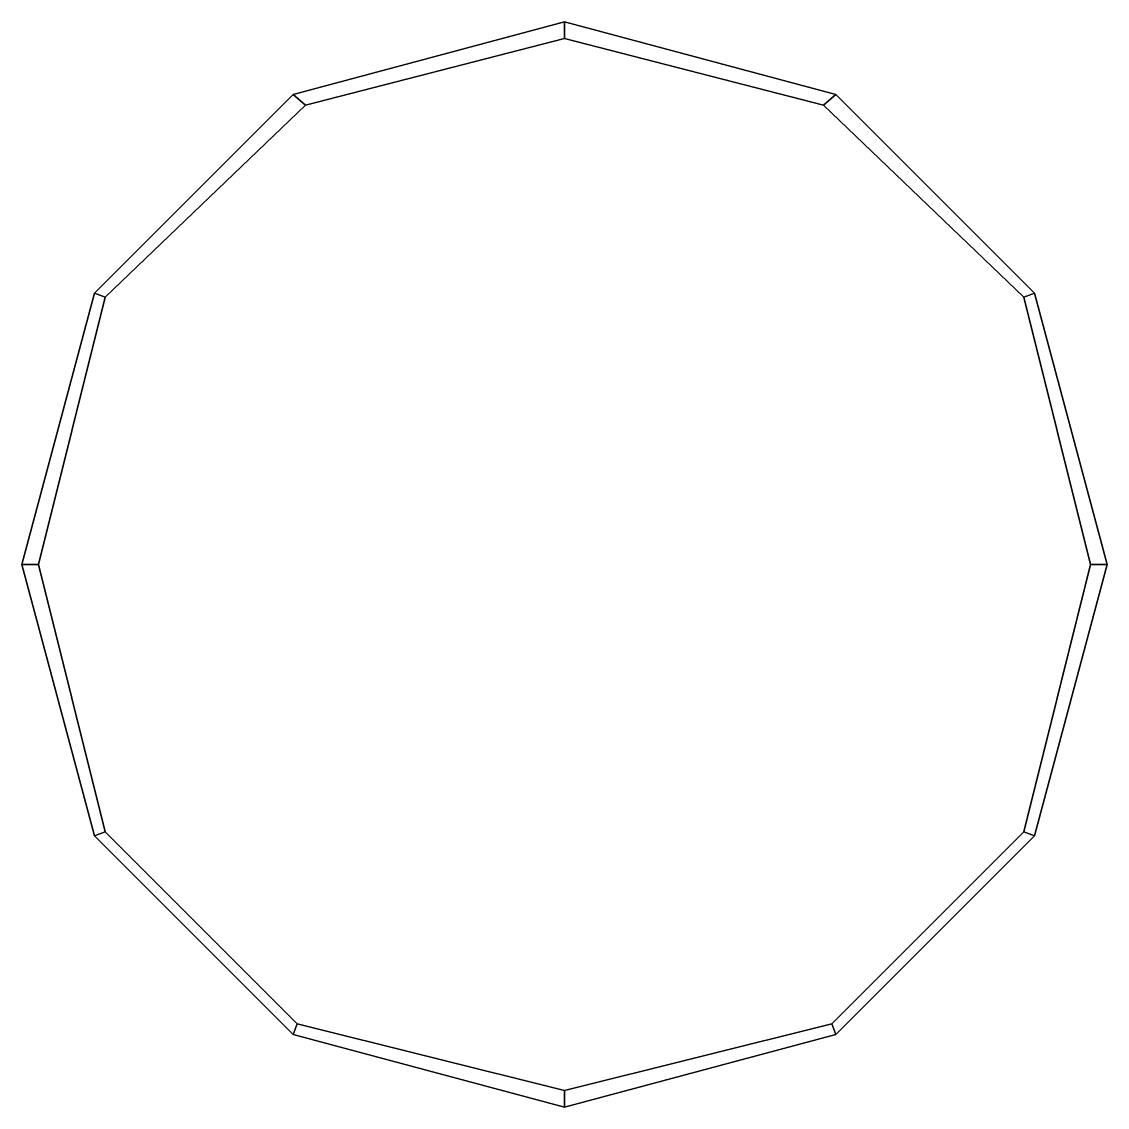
# Model space of a CAD drawing. Extents: x -0.65 to 0.65, y -0.65 to 0.65.
import ezdxf

# ---------------------------------------------------------------- set-up
doc = ezdxf.new("R2010")
doc.units = 0
doc.layers.add('TURRET', color=2, linetype='CONTINUOUS')

msp = doc.modelspace()

# ---------------------------------------------------------------- linework, layer by layer
at = {"layer": 'TURRET'}
for points in [[(-0.325, 0.5629, 0.59), (0, 0.65, 0.59), (0, 0.65), (-0.325, 0.5629)], [(-0.31, 0.55, 0.59), (0, 0.63, 0.59), (0, 0.65, 0.59), (-0.325, 0.5629, 0.59)], [(0.325, 0.5629), (0, 0.65), (0, 0.65, 0.59), (0.325, 0.5629, 0.59)], [(0.325, 0.5629, 0.59), (0, 0.65, 0.59), (0, 0.63, 0.59), (0.31, 0.55, 0.59)], [(-0.31, 0.55), (0, 0.63), (0, 0.63, 0.59), (-0.31, 0.55, 0.59)], [(0.31, 0.55, 0.59), (0, 0.63, 0.59), (0, 0.63), (0.31, 0.55)], [(-0.5629, 0.325, 0.59), (-0.325, 0.5629, 0.59), (-0.325, 0.5629), (-0.5629, 0.325)], [(-0.55, 0.32, 0.59), (-0.31, 0.55, 0.59), (-0.325, 0.5629, 0.59), (-0.5629, 0.325, 0.59)], [(0.5629, 0.325, 0.59), (0.325, 0.5629, 0.59), (0.31, 0.55, 0.59), (0.55, 0.32, 0.59)], [(0.5629, 0.325), (0.325, 0.5629), (0.325, 0.5629, 0.59), (0.5629, 0.325, 0.59)], [(-0.55, 0.32), (-0.31, 0.55), (-0.31, 0.55, 0.59), (-0.55, 0.32, 0.59)], [(0.55, 0.32, 0.59), (0.31, 0.55, 0.59), (0.31, 0.55), (0.55, 0.32)], [(-0.65, 0, 0.59), (-0.5629, 0.325, 0.59), (-0.5629, 0.325), (-0.65, 0)], [(-0.63, 0, 0.59), (-0.55, 0.32, 0.59), (-0.5629, 0.325, 0.59), (-0.65, 0, 0.59)], [(0.65, 0), (0.5629, 0.325), (0.5629, 0.325, 0.59), (0.65, 0, 0.59)], [(-0.63, 0), (-0.55, 0.32), (-0.55, 0.32, 0.59), (-0.63, 0, 0.59)], [(0.65, 0, 0.59), (0.5629, 0.325, 0.59), (0.55, 0.32, 0.59), (0.63, 0, 0.59)], [(0.63, 0, 0.59), (0.55, 0.32, 0.59), (0.55, 0.32), (0.63, 0)], [(-0.5629, -0.325, 0.59), (-0.65, 0, 0.59), (-0.65, 0), (-0.5629, -0.325)], [(-0.55, -0.32, 0.59), (-0.63, 0, 0.59), (-0.65, 0, 0.59), (-0.5629, -0.325, 0.59)], [(-0.55, -0.32), (-0.63, 0), (-0.63, 0, 0.59), (-0.55, -0.32, 0.59)], [(0.55, -0.32, 0.59), (0.63, 0, 0.59), (0.63, 0), (0.55, -0.32)], [(0.5629, -0.325, 0.59), (0.65, 0, 0.59), (0.63, 0, 0.59), (0.55, -0.32, 0.59)], [(0.5629, -0.325), (0.65, 0), (0.65, 0, 0.59), (0.5629, -0.325, 0.59)], [(-0.32, -0.55, 0.59), (-0.55, -0.32, 0.59), (-0.5629, -0.325, 0.59), (-0.325, -0.5629, 0.59)], [(-0.325, -0.5629, 0.37), (-0.5629, -0.325, 0.59), (-0.5629, -0.325), (-0.325, -0.5629)], [(-0.325, -0.5629, 0.59), (-0.5629, -0.325, 0.59), (-0.5629, -0.325, 0.59), (-0.325, -0.5629, 0.37)], [(-0.32, -0.55), (-0.55, -0.32), (-0.55, -0.32, 0.59), (-0.32, -0.55, 0.37)], [(-0.32, -0.55, 0.37), (-0.55, -0.32, 0.59), (-0.55, -0.32, 0.59), (-0.32, -0.55, 0.59)], [(0.32, -0.55, 0.37), (0.55, -0.32, 0.59), (0.55, -0.32), (0.32, -0.55)], [(0.325, -0.5629, 0.59), (0.5629, -0.325, 0.59), (0.55, -0.32, 0.59), (0.32, -0.55, 0.59)], [(0.32, -0.55, 0.59), (0.55, -0.32, 0.59), (0.55, -0.32, 0.59), (0.32, -0.55, 0.37)], [(0.325, -0.5629), (0.5629, -0.325), (0.5629, -0.325, 0.59), (0.325, -0.5629, 0.37)], [(0.325, -0.5629, 0.37), (0.5629, -0.325, 0.59), (0.5629, -0.325, 0.59), (0.325, -0.5629, 0.59)], [(0, -0.63, 0.37), (-0.32, -0.55, 0.37), (-0.325, -0.5629, 0.37), (0, -0.65, 0.37)], [(-0.32, -0.55, 0.37), (-0.32, -0.55, 0.59), (-0.325, -0.5629, 0.59), (-0.325, -0.5629, 0.37)], [(0, -0.63), (-0.32, -0.55), (-0.32, -0.55, 0.37), (0, -0.63, 0.37)], [(0, -0.63, 0.37), (0.32, -0.55, 0.37), (0.32, -0.55), (0, -0.63)], [(0, -0.65, 0.37), (0.325, -0.5629, 0.37), (0.32, -0.55, 0.37), (0, -0.63, 0.37)], [(0.325, -0.5629, 0.37), (0.325, -0.5629, 0.59), (0.32, -0.55, 0.59), (0.32, -0.55, 0.37)], [(0, -0.65, 0.37), (-0.325, -0.5629, 0.37), (-0.325, -0.5629), (0, -0.65)], [(0, -0.65), (0.325, -0.5629), (0.325, -0.5629, 0.37), (0, -0.65, 0.37)]]:
    msp.add_3dface(points, dxfattribs=at)

doc.saveas('drawing.dxf')
